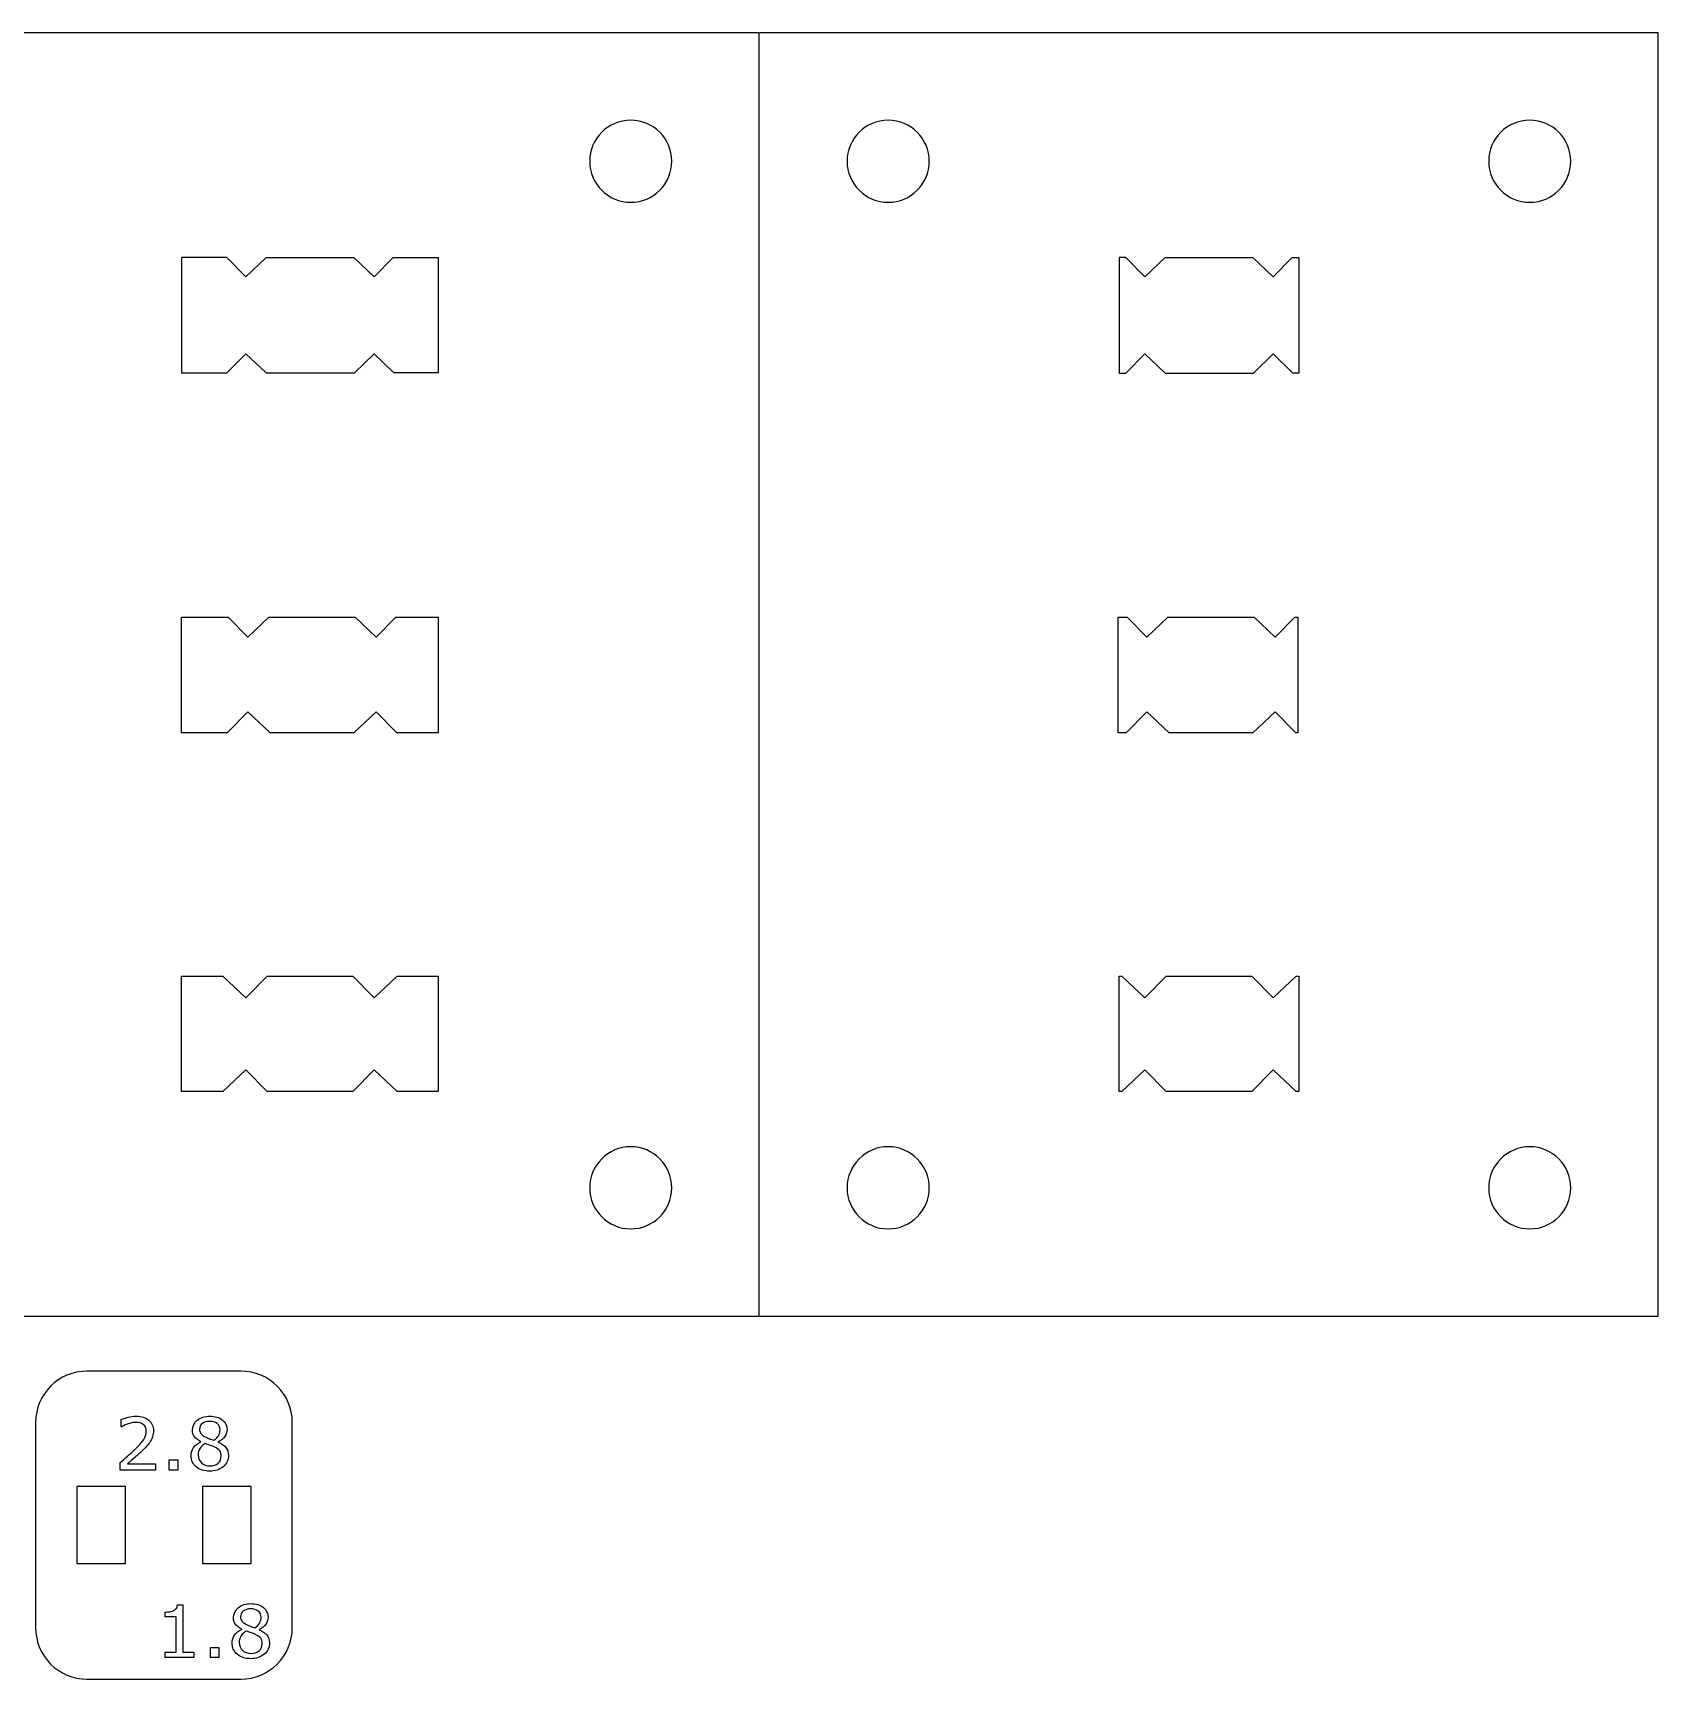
# Model space of a CAD drawing. Header units: millimetres. Extents: x 31 to 171, y 179 to 244.
# Drawn here: x 107.5 to 170.8, y 179.8 to 243.9 of the extents above; entities that cross this region are included whole.
import ezdxf

# ---------------------------------------------------------------- set-up
doc = ezdxf.new("R2010")
doc.units = ezdxf.units.MM
doc.layers.add('Шар_1', color=7, linetype='CONTINUOUS')

msp = doc.modelspace()

# ---------------------------------------------------------------- linework, layer by layer
at = {"layer": 'Шар_1', "color": 7}
for points in [[(100.81083, 193.94549), (135.81082, 193.94549), (135.81082, 243.946446), (100.81083, 243.946446)], [(135.84179, 193.94421), (170.84177, 193.94421), (170.84177, 243.945185), (135.84179, 243.945185)], [(115.62184, 191.8046), (109.62188, 191.8046)], [(107.6219, 189.80435), (107.6219, 181.80335)], [(117.62182, 181.80335), (117.62182, 189.80435)], [(109.62188, 179.8031), (115.62184, 179.8031)]]:
    msp.add_lwpolyline(points, dxfattribs=at)
at = {"layer": 'Шар_1', "color": 1}
for points in [[(132.41082, 238.946059)], [(142.44178, 238.944798)], [(167.44178, 238.944798)], [(132.41082, 198.946061)], [(142.44178, 198.944798)], [(167.44178, 198.944798)]]:
    msp.add_lwpolyline(points, close=True, dxfattribs=at)
for points in [[(115.81082, 234.445259), (115.0738, 235.196676), (113.31083, 235.196676), (113.31083, 230.696113), (115.0738, 230.696113)], [(115.81082, 234.445259), (116.60115, 235.196676)], [(116.60115, 235.196676), (120.02049, 235.196676)], [(120.81082, 234.445259), (120.02049, 235.196676)], [(120.81082, 234.445259), (121.54784, 235.196676)], [(121.54845, 235.196676), (123.31081, 235.196676)], [(123.31081, 235.196676), (123.31081, 230.696113)], [(150.84177, 234.443998), (150.10475, 235.195415), (149.84178, 235.195415), (149.84178, 230.694852), (150.10475, 230.694852)], [(150.84177, 234.443998), (151.6321, 235.195415)], [(151.6321, 235.195415), (155.05144, 235.195415)], [(155.84177, 234.443998), (155.05144, 235.195415)], [(155.84177, 234.443998), (156.57879, 235.195415)], [(156.5794, 235.195415), (156.84176, 235.195415)], [(156.84176, 235.195415), (156.84176, 230.694852)], [(115.81082, 231.444884), (115.0738, 230.696113)], [(115.81082, 231.444884), (116.60115, 230.696113), (120.04761, 230.696113)], [(120.81082, 231.444884), (120.04761, 230.696113)], [(120.81082, 231.444884), (121.57403, 230.696113)], [(150.84177, 231.443623), (150.10475, 230.694852)], [(150.84177, 231.443623), (151.6321, 230.694852), (155.07856, 230.694852)], [(155.84177, 231.443623), (155.07856, 230.694852)], [(155.84177, 231.443623), (156.60498, 230.694852)], [(123.31081, 230.696113), (121.57403, 230.696113)], [(156.84176, 230.694852), (156.60498, 230.694852)], [(113.31083, 221.176405), (115.12516, 221.176405)], [(113.31083, 216.675842), (113.31083, 221.176405)], [(115.88931, 220.39853), (115.12516, 221.176405)], [(115.88931, 220.39853), (116.70873, 221.176405)], [(116.70873, 221.176405), (120.0699, 221.176405)], [(120.88931, 220.39853), (120.0699, 221.176405)], [(120.88931, 220.39853), (121.65346, 221.176405)], [(121.65346, 221.176405), (123.31081, 221.176405)], [(123.31081, 221.176405), (123.31081, 216.675842)], [(149.80715, 221.175148), (150.15611, 221.175148)], [(149.80715, 216.674578), (149.80715, 221.175148)], [(150.92026, 220.397268), (150.15611, 221.175148)], [(150.92026, 220.397268), (151.73968, 221.175148)], [(151.73968, 221.175148), (155.10085, 221.175148)], [(155.92026, 220.397268), (155.10085, 221.175148)], [(155.92026, 220.397268), (156.68441, 221.175148)], [(156.68441, 221.175148), (156.80715, 221.175148)], [(156.80715, 221.175148), (156.80715, 216.674578)], [(115.88931, 217.498697), (115.08113, 216.675842)], [(115.88931, 217.498697), (116.75595, 216.675842)], [(120.88931, 217.498697), (120.02268, 216.675842)], [(120.88931, 217.498697), (121.69749, 216.675842)], [(150.92026, 217.497438), (150.11208, 216.674578)], [(150.92027, 217.497438), (151.78691, 216.674578)], [(155.92027, 217.497438), (155.05364, 216.674578)], [(155.92027, 217.497438), (156.72845, 216.674578)], [(115.08113, 216.675842), (113.31083, 216.675842)], [(120.02268, 216.675842), (116.75595, 216.675842)], [(123.31081, 216.675842), (121.69749, 216.675842)], [(150.11208, 216.674578), (149.80715, 216.674578)], [(155.05364, 216.674578), (151.78691, 216.674578)], [(156.80715, 216.674578), (156.72845, 216.674578)], [(113.31083, 207.195822), (114.9151, 207.195822)], [(113.31083, 202.695259), (113.31083, 207.195822)], [(115.81082, 206.346509), (114.9151, 207.195822)], [(115.81082, 206.346509), (116.64611, 207.195822)], [(116.64611, 207.195822), (119.97553, 207.195822)], [(120.81082, 206.346509), (119.97553, 207.195822)], [(120.81082, 206.346509), (121.70654, 207.195822)], [(121.70654, 207.195822), (123.31081, 207.195822)], [(123.31081, 207.195822), (123.31081, 202.695259)], [(149.84179, 207.194558), (149.94606, 207.194558)], [(149.84179, 202.693998), (149.84179, 207.194558)], [(150.84178, 206.345248), (149.94606, 207.194558)], [(150.84178, 206.345248), (151.67707, 207.194558)], [(151.67707, 207.194558), (155.00649, 207.194558)], [(155.84178, 206.345248), (155.00649, 207.194558)], [(155.84178, 206.345248), (156.7375, 207.194558)], [(156.7375, 207.194558), (156.84177, 207.194558)], [(156.84177, 207.194558), (156.84177, 202.693998)], [(115.81082, 203.547218), (114.9151, 202.695259)], [(115.81082, 203.547218), (116.64611, 202.695259)], [(120.81082, 203.547218), (119.97553, 202.695259)], [(120.81082, 203.547218), (121.70654, 202.695259)], [(150.84178, 203.545958), (149.94606, 202.693998)], [(150.84178, 203.545958), (151.67707, 202.693998)], [(155.84178, 203.545958), (155.00649, 202.693998)], [(155.84178, 203.545958), (156.7375, 202.693998)], [(114.9151, 202.695259), (113.31083, 202.695259)], [(119.97553, 202.695259), (116.64611, 202.695259)], [(123.31081, 202.695259), (121.70654, 202.695259)], [(149.94606, 202.693998), (149.84179, 202.693998)], [(155.00649, 202.693998), (151.67707, 202.693998)], [(156.84177, 202.693998), (156.7375, 202.693998)], [(111.12181, 187.30404), (109.22183, 187.30404)], [(109.22183, 187.30404), (109.22183, 184.30367)], [(111.12181, 184.30367), (111.12181, 187.30404)], [(114.12192, 187.30404), (114.12192, 184.30367)], [(116.02189, 187.30404), (114.12192, 187.30404)], [(116.02189, 184.30367), (116.02189, 187.30404)], [(109.22183, 184.30367), (111.12181, 184.30367)], [(114.12192, 184.30367), (116.02189, 184.30367)]]:
    msp.add_lwpolyline(points, dxfattribs=at)
at = {"layer": 'Шар_1', "color": 3}
for points in [[(110.97481, 189.6268), (110.96101, 189.6268), (110.96101, 189.91619)], [(114.05613, 189.04532), (114.05613, 189.05332)], [(114.73834, 189.0423), (114.73834, 189.0343)], [(112.29915, 187.94978), (110.91008, 187.94978), (110.91008, 188.23779)], [(111.19531, 188.18541), (112.29912, 188.18541), (112.29915, 187.94978)], [(113.78027, 180.6435), (112.66957, 180.6435), (112.66957, 180.85297), (113.09676, 180.85297), (113.09676, 182.22825), (112.66957, 182.22825), (112.66957, 182.41567)], [(113.14771, 182.70228), (113.3613, 182.70228), (113.3613, 180.85295), (113.78023, 180.85295), (113.78027, 180.6435)], [(115.65439, 181.73905), (115.65439, 181.74705)], [(116.33658, 181.73602), (116.33658, 181.72802)]]:
    msp.add_lwpolyline(points, dxfattribs=at)
for points in [[(114.80858, 189.52341)], [(113.16043, 187.94978), (112.83108, 187.94978), (112.83108, 188.34252), (113.16043, 188.34252)], [(114.85127, 188.49545)], [(115.13521, 188.52167)], [(116.40683, 182.21723)], [(114.75868, 180.6435), (114.42933, 180.6435), (114.42933, 181.03625), (114.75868, 181.03625)], [(116.44953, 181.18917)], [(116.73345, 181.21539)]]:
    msp.add_lwpolyline(points, close=True, dxfattribs=at)
at = {"layer": 'Шар_1', "color": 1}
for points in [[(130.81082, 240.545493), (129.927385, 240.545493), (129.211132, 239.829494), (129.21082, 238.946059)], [(132.41082, 238.946059), (132.410508, 239.829494), (131.694255, 240.545493), (130.81082, 240.545493)], [(140.84178, 240.544232), (139.958345, 240.544232), (139.242092, 239.828233), (139.24178, 238.944798)], [(142.44178, 238.944798), (142.441468, 239.828233), (141.725215, 240.544232), (140.84178, 240.544232)], [(165.84178, 240.544232), (164.958345, 240.544232), (164.242092, 239.828233), (164.24178, 238.944798)], [(167.44178, 238.944798), (167.441468, 239.828233), (166.725215, 240.544232), (165.84178, 240.544232)], [(129.21082, 238.946059), (129.211132, 238.062624), (129.927385, 237.346625), (130.81082, 237.346625)], [(130.81082, 237.346625), (131.694255, 237.346625), (132.410508, 238.062624), (132.41082, 238.946059)], [(139.24178, 238.944798), (139.242092, 238.061363), (139.958345, 237.345364), (140.84178, 237.345364)], [(140.84178, 237.345364), (141.725215, 237.345364), (142.441468, 238.061363), (142.44178, 238.944798)], [(164.24178, 238.944798), (164.242092, 238.061363), (164.958345, 237.345364), (165.84178, 237.345364)], [(165.84178, 237.345364), (166.725215, 237.345364), (167.441468, 238.061363), (167.44178, 238.944798)], [(130.81082, 200.545495), (129.927385, 200.545495), (129.211132, 199.829496), (129.21082, 198.946061)], [(132.41082, 198.946061), (132.410508, 199.829496), (131.694255, 200.545495), (130.81082, 200.545495)], [(140.84178, 200.544232), (139.958345, 200.544232), (139.242092, 199.828233), (139.24178, 198.944798)], [(142.44178, 198.944798), (142.441468, 199.828233), (141.725215, 200.544232), (140.84178, 200.544232)], [(165.84178, 200.544232), (164.958345, 200.544232), (164.242092, 199.828233), (164.24178, 198.944798)], [(167.44178, 198.944798), (167.441468, 199.828233), (166.725215, 200.544232), (165.84178, 200.544232)], [(129.21082, 198.946061), (129.211132, 198.062626), (129.927385, 197.346627), (130.81082, 197.346627)], [(130.81082, 197.346627), (131.694255, 197.346627), (132.410508, 198.062626), (132.41082, 198.946061)], [(139.24178, 198.944798), (139.242092, 198.061363), (139.958345, 197.345364), (140.84178, 197.345364)], [(140.84178, 197.345364), (141.725215, 197.345364), (142.441468, 198.061363), (142.44178, 198.944798)], [(164.24178, 198.944798), (164.242092, 198.061363), (164.958345, 197.345364), (165.84178, 197.345364)], [(165.84178, 197.345364), (166.725215, 197.345364), (167.441468, 198.061363), (167.44178, 198.944798)]]:
    msp.add_open_spline(points, degree=3, dxfattribs=at)
at = {"layer": 'Шар_1', "color": 7}
for points in [[(109.62187, 191.80333), (108.517308, 191.80333), (107.621881, 190.907912), (107.62187, 189.80335)], [(117.62187, 189.80335), (117.621859, 190.907912), (116.726432, 191.80333), (115.62187, 191.80333)], [(107.62187, 181.80333), (107.621875, 180.698764), (108.517304, 179.80334), (109.62187, 179.80334)], [(115.62187, 179.80334), (116.726436, 179.80334), (117.621865, 180.698764), (117.62187, 181.80333)]]:
    msp.add_open_spline(points, degree=3, dxfattribs=at)
at = {"layer": 'Шар_1', "color": 3}
for points in [[(110.96101, 189.91619), (111.02621, 189.948323), (111.113027, 189.977723), (111.22146, 190.00439)], [(111.22146, 190.00439), (111.330787, 190.031057), (111.436437, 190.04439), (111.53841, 190.04439)], [(111.53841, 190.04439), (111.74879, 190.04439), (111.913697, 189.993403), (112.03313, 189.89143)], [(112.03313, 189.89143), (112.152557, 189.79037), (112.21227, 189.653023), (112.21227, 189.47939)], [(113.73234, 189.50808), (113.73234, 189.66242), (113.79573, 189.791037), (113.92251, 189.89393)], [(113.92251, 189.89393), (114.04929, 189.996823), (114.210523, 190.04827), (114.40621, 190.04827)], [(114.40621, 190.04827), (114.611077, 190.04827), (114.774603, 189.99912), (114.89679, 189.90082)], [(114.89679, 189.90082), (115.018977, 189.80252), (115.08007, 189.677577), (115.08007, 189.52599)], [(111.26007, 189.76185), (111.162683, 189.73245), (111.067597, 189.687433), (110.97481, 189.6268)], [(111.53154, 189.80595), (111.44794, 189.80595), (111.35745, 189.79125), (111.26007, 189.76185)], [(111.82506, 189.71505), (111.75524, 189.77565), (111.6574, 189.80595), (111.53154, 189.80595)], [(111.93117, 189.46562), (111.93117, 189.572193), (111.8958, 189.655337), (111.82506, 189.71505)], [(111.83337, 189.13903), (111.89857, 189.240083), (111.93117, 189.348947), (111.93117, 189.46562)], [(112.18197, 189.26029), (112.162703, 189.193223), (112.13377, 189.129373), (112.09517, 189.06874)], [(112.21227, 189.47939), (112.21227, 189.401303), (112.20217, 189.32827), (112.18197, 189.26029)], [(113.81084, 189.24625), (113.758507, 189.31607), (113.73234, 189.403347), (113.73234, 189.50808)], [(114.05613, 189.05332), (113.94589, 189.11212), (113.864127, 189.17643), (113.81084, 189.24625)], [(114.11954, 189.76327), (114.046047, 189.708137), (114.0093, 189.633723), (114.0093, 189.54003)], [(114.0093, 189.54003), (114.0093, 189.473897), (114.027667, 189.416477), (114.0644, 189.36777)], [(114.0644, 189.36777), (114.102067, 189.31997), (114.158567, 189.27725), (114.2339, 189.23961)], [(114.4048, 189.84597), (114.289047, 189.84597), (114.19396, 189.818403), (114.11954, 189.76327)], [(114.2339, 189.23961), (114.2679, 189.223077), (114.31659, 189.201477), (114.37997, 189.17481)], [(114.69419, 189.75777), (114.618857, 189.81657), (114.522393, 189.84597), (114.4048, 189.84597)], [(114.56739, 189.10861), (114.658337, 189.169277), (114.721267, 189.23221), (114.75618, 189.29741)], [(114.80857, 189.5235), (114.80857, 189.6218), (114.770443, 189.69989), (114.69419, 189.75777)], [(114.99327, 189.25176), (114.935403, 189.162647), (114.850427, 189.092827), (114.73834, 189.0423)], [(114.75618, 189.29741), (114.791113, 189.36261), (114.80858, 189.437943), (114.80858, 189.52341)], [(115.08007, 189.52599), (115.08007, 189.433203), (115.051137, 189.341793), (114.99327, 189.25176)], [(111.19947, 188.48584), (111.296857, 188.56852), (111.38735, 188.650743), (111.47095, 188.73251)], [(111.47095, 188.73251), (111.647337, 188.903383), (111.768143, 189.03889), (111.83337, 189.13903)], [(111.79338, 188.71734), (111.69508, 188.620873), (111.593563, 188.527167), (111.48883, 188.43622)], [(111.96839, 188.90062), (111.92059, 188.845487), (111.862253, 188.784393), (111.79338, 188.71734)], [(112.09517, 189.06874), (112.05937, 189.011807), (112.01711, 188.955767), (111.96839, 188.90062)], [(113.67719, 188.51615), (113.67719, 188.63007), (113.710257, 188.732967), (113.77639, 188.82484)], [(113.77639, 188.82484), (113.842523, 188.917627), (113.93577, 188.99112), (114.05613, 189.04532)], [(114.02995, 188.79862), (113.98035, 188.721447), (113.95555, 188.63417), (113.95555, 188.53679)], [(114.22977, 188.9819), (114.147083, 188.9369), (114.080477, 188.875807), (114.02995, 188.79862)], [(114.4351, 188.9089), (114.383633, 188.926367), (114.31519, 188.9507), (114.22977, 188.9819)], [(114.37997, 189.17481), (114.444303, 189.148143), (114.506777, 189.126077), (114.56739, 189.10861)], [(114.57703, 188.8524), (114.53383, 188.8726), (114.48652, 188.891433), (114.4351, 188.9089)], [(114.79477, 188.69806), (114.758037, 188.749527), (114.685457, 188.800973), (114.57703, 188.8524)], [(114.73834, 189.0343), (114.866953, 188.979167), (114.965253, 188.911183), (115.03324, 188.83035)], [(114.85127, 188.49548), (114.85127, 188.58), (114.832437, 188.647527), (114.79477, 188.69806)], [(115.03324, 188.83035), (115.10122, 188.749503), (115.13521, 188.64661), (115.13521, 188.52167)], [(110.91008, 188.23779), (111.006547, 188.32047), (111.10301, 188.403153), (111.19947, 188.48584)], [(111.48883, 188.43622), (111.384103, 188.346187), (111.286263, 188.262583), (111.19531, 188.18541)], [(113.87425, 188.07518), (113.742877, 188.19002), (113.67719, 188.33701), (113.67719, 188.51615)], [(114.40618, 187.90292), (114.183853, 187.90292), (114.006543, 187.96034), (113.87425, 188.07518)], [(113.95555, 188.53679), (113.95555, 188.412763), (113.99827, 188.31033), (114.08371, 188.22949)], [(114.08371, 188.22949), (114.169143, 188.148643), (114.277547, 188.10822), (114.40892, 188.10822)], [(114.92708, 188.07931), (114.789273, 187.961717), (114.61564, 187.90292), (114.40618, 187.90292)], [(114.40892, 188.10822), (114.543053, 188.10822), (114.650083, 188.14267), (114.73001, 188.21157)], [(114.73001, 188.21157), (114.81085, 188.28047), (114.85127, 188.375097), (114.85127, 188.49545)], [(115.13516, 188.52167), (115.13516, 188.344357), (115.0658, 188.196903), (114.92708, 188.07931)], [(112.66957, 182.41567), (112.727437, 182.41567), (112.789447, 182.42027), (112.8556, 182.42947)], [(112.8556, 182.42947), (112.921733, 182.439603), (112.971803, 182.453837), (113.00581, 182.47217)], [(113.00581, 182.47217), (113.048077, 182.495103), (113.081143, 182.524037), (113.10501, 182.55897)], [(113.10501, 182.55897), (113.12981, 182.59477), (113.144043, 182.64254), (113.14771, 182.70228)], [(115.33059, 182.2018), (115.33059, 182.35614), (115.39398, 182.484757), (115.52076, 182.58765)], [(115.40909, 181.93997), (115.356757, 182.009797), (115.33059, 182.097073), (115.33059, 182.2018)], [(115.52076, 182.58765), (115.64754, 182.690543), (115.80877, 182.74199), (116.00445, 182.74199)], [(115.7178, 182.457), (115.6443, 182.401867), (115.60755, 182.32745), (115.60755, 182.23375)], [(115.60755, 182.23375), (115.60755, 182.167617), (115.625917, 182.1102), (115.66265, 182.0615)], [(116.00305, 182.5397), (115.887297, 182.5397), (115.792213, 182.512133), (115.7178, 182.457)], [(116.29244, 182.4515), (116.217107, 182.5103), (116.120643, 182.5397), (116.00305, 182.5397)], [(116.00445, 182.74199), (116.209317, 182.74199), (116.372843, 182.69284), (116.49503, 182.59454)], [(116.40682, 182.21723), (116.40682, 182.31553), (116.368693, 182.39362), (116.29244, 182.4515)], [(116.35443, 181.99123), (116.389363, 182.05643), (116.40683, 182.131763), (116.40683, 182.21723)], [(116.49503, 182.59454), (116.617217, 182.49624), (116.67831, 182.3713), (116.67831, 182.21972)], [(116.67831, 182.21972), (116.67831, 182.126927), (116.649377, 182.035517), (116.59151, 181.94549)], [(115.37464, 181.51856), (115.440773, 181.611347), (115.534023, 181.684843), (115.65439, 181.73905)], [(115.65439, 181.74705), (115.544143, 181.80585), (115.462377, 181.870157), (115.40909, 181.93997)], [(115.82802, 181.67562), (115.74534, 181.63062), (115.678733, 181.569527), (115.6282, 181.49234)], [(115.66265, 182.0615), (115.700317, 182.0137), (115.756817, 181.97098), (115.83215, 181.93334)], [(116.03335, 181.60262), (115.981883, 181.620087), (115.91344, 181.64442), (115.82802, 181.67562)], [(115.83215, 181.93334), (115.86615, 181.916807), (115.914843, 181.895207), (115.97823, 181.86854)], [(115.97823, 181.86854), (116.042563, 181.841873), (116.105033, 181.81984), (116.16564, 181.80244)], [(116.17529, 181.54612), (116.13209, 181.56632), (116.084777, 181.585153), (116.03335, 181.60262)], [(116.16564, 181.80244), (116.256593, 181.86304), (116.319523, 181.92597), (116.35443, 181.99123)], [(116.39302, 181.39178), (116.356287, 181.443247), (116.28371, 181.494693), (116.17529, 181.54612)], [(116.59151, 181.94549), (116.533643, 181.856377), (116.448667, 181.786553), (116.33658, 181.73602)], [(116.33658, 181.72802), (116.465193, 181.672887), (116.563493, 181.604903), (116.63148, 181.52407)], [(115.27544, 181.20988), (115.27544, 181.3238), (115.308507, 181.426693), (115.37464, 181.51856)], [(115.4725, 180.76891), (115.341127, 180.883743), (115.27544, 181.030733), (115.27544, 181.20988)], [(115.6282, 181.49234), (115.5786, 181.415173), (115.5538, 181.327897), (115.5538, 181.23051)], [(115.5538, 181.23051), (115.5538, 181.10649), (115.59652, 181.004057), (115.68196, 180.92321)], [(115.68196, 180.92321), (115.767393, 180.842363), (115.875797, 180.80194), (116.00717, 180.80194)], [(116.00717, 180.80194), (116.141303, 180.80194), (116.248333, 180.836393), (116.32826, 180.9053)], [(116.32826, 180.9053), (116.409107, 180.9742), (116.44953, 181.068823), (116.44953, 181.18917)], [(116.44952, 181.18921), (116.44952, 181.27373), (116.430687, 181.341253), (116.39302, 181.39178)], [(116.73341, 181.21539), (116.73341, 181.038083), (116.66405, 180.890633), (116.52533, 180.77304)], [(116.63148, 181.52407), (116.69946, 181.44323), (116.73345, 181.340337), (116.73345, 181.21539)], [(116.00443, 180.59665), (115.782103, 180.59665), (115.604793, 180.65407), (115.4725, 180.76891)], [(116.52533, 180.77304), (116.387523, 180.655447), (116.21389, 180.59665), (116.00443, 180.59665)]]:
    msp.add_open_spline(points, degree=3, dxfattribs=at)

doc.saveas('drawing.dxf')
